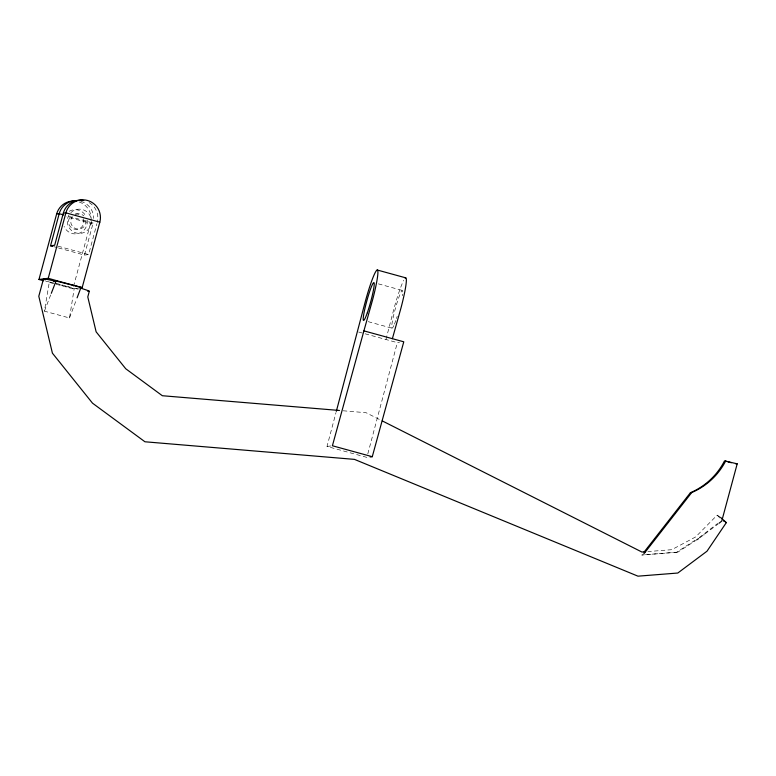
<?xml version="1.0" encoding="UTF-8"?>
<svg xmlns="http://www.w3.org/2000/svg" width="776" height="776" viewBox="0 0 776 776"><rect width="100%" height="100%" fill="white"/><g stroke="black" fill="none" stroke-linecap="round" stroke-linejoin="round"><path stroke-width="0.58" stroke-dasharray="3.88 2.91" d="M53.864 283.114L49.344 281.892L44.416 311.166L69.501 317.976L74.186 288.623L54.989 283.424M385.953 339.51L393.898 308.916A32.66 3.298 -74.7 0 1 403.743 280.311M366.873 457.394L327.006 446.452L336.018 412.493M367.805 453.882L397.341 342.633L399.485 342.361M73.526 286.451L90.549 223.352A17.683 17.576 82.7 0 0 78.192 201.644M58.462 247.951L84.477 255.091L93.13 223.022L67.114 215.883M84.477 255.091L88.6 254.567L96.942 223.643M69.501 317.976L76.659 298.954M44.416 311.166L50.877 294.424M719.992 516.942L717.15 515.138L695.703 536.905L671.735 549.689L647.892 551.571M699.244 537.535L717.732 523.431M699.545 538.01L718.11 523.984M643.071 554.859L641.781 555.024L676.594 552.279L695.306 540.096M676.594 552.279L677.885 552.114L695.606 540.571M93.13 223.022L90.549 223.352L66.804 216.834M45.784 281.407L49.344 281.892M79.763 287.906L72.895 288.788L48.054 282.057M327.006 446.452L332.409 445.764M703.182 534.974L704.462 534.809M645.467 554.675L677.885 552.114M343.108 410.776L366.039 412.706L380.104 419.806M378.378 283.861L402.298 290.418M368.183 321.652L392.103 328.219M58.054 246.186L88.6 254.567M53.932 246.71L57.327 247.641M358.609 332.012L397.341 342.633M719.915 517.999L717.102 515.177M80.762 201.314A17.683 17.576 82.7 0 1 93.741 218.454M89.114 202.565A17.683 17.576 82.7 0 1 97.252 222.499M83.313 218.754A7.741 7.692 82.7 0 1 80.025 228.396A7.741 7.692 82.7 0 1 70.082 226.359A7.741 7.692 82.7 0 1 70.781 216.184M75.224 214.001A7.741 7.692 82.7 0 1 80.898 215.563M87.213 220.277A12.144 12.076 82.7 0 1 64.069 226.398M69.229 211.256A12.144 12.076 82.7 0 1 85.709 215.776M91.432 221.335A12.144 12.076 82.7 0 1 76.194 232.994A12.144 12.076 82.7 0 1 68.918 215.156M70.839 212.653A12.144 12.076 82.7 0 1 91.025 218.192M86.02 220.423A7.741 7.692 82.7 0 1 76.378 228.862A7.741 7.692 82.7 0 1 72.304 216.659M75.466 214.244A7.741 7.692 82.7 0 1 83.847 215.951M393.849 325.551A19.594 1.979 -74.7 0 1 395.081 309.595A19.594 1.979 -74.7 0 1 402.676 292.814M402.54 294.162A19.594 1.979 -74.7 0 1 402.308 295.763M397.215 316.298A19.594 1.979 -74.7 0 1 396.488 318.529M395.779 320.604A19.594 1.979 -74.7 0 1 394.45 324.145M78.211 289.205A23.746 0.999 15.1 0 1 66.804 286.276M65.805 286.014A23.746 0.999 15.1 0 1 55.28 283.046"/><path stroke-width="1.16" d="M336.328 411.319L365.418 301.098A32.66 3.298 -74.7 0 1 377.223 270.009L405.702 277.827M43.514 280.767L38.965 279.476L56.619 214.04A17.683 17.576 82.7 0 1 75.932 201.178M52.807 246.399L50.547 245.779L59.199 213.71A17.683 17.576 82.7 0 1 76.213 200.683M43.456 278.982L38.8 296.248L52.419 353.177L92.509 403.171L144.947 441.777L354.457 459.373L637.969 576.17L677.807 573.028L707.004 551.202L726.346 522.597L720.564 517.379M83.769 200.518A17.683 17.576 82.7 0 0 63.312 213.187L54.66 245.255L50.547 245.779M38.965 279.476L48.238 278.293L65.892 212.857A17.683 17.576 82.7 0 1 87.455 200.451A17.683 17.576 82.7 0 1 99.823 222.169L82.169 287.605L56.037 281.028L51.303 293.309M89.308 291.291L87.785 296.936L96.127 331.827L125.751 368.765L162.329 395.721L339.481 410.475M643.993 552.192L690.427 492.702A68.589 68.172 82.7 0 0 724.522 460.876L737.2 463.835L721.748 521.094L719.022 523.267M363.905 330.867L332.409 445.764L372.276 456.695L403.772 341.809L363.905 330.867L372.499 300.196A32.66 3.298 -74.7 0 0 377.223 270.009M392.384 338.685L400.969 308.004A32.66 3.298 -74.7 0 0 405.179 278.147M77.086 297.839L80.879 287.77M643.808 553.918L691.717 492.537A68.589 68.172 82.7 0 0 725.812 460.711M726.297 522.646L725.366 522.18M696.586 539.931L698.555 538.651M56.619 214.04L59.199 213.71L63.719 214.952M63.312 213.187L65.892 212.857L99.823 222.169M53.806 281.319L57.327 280.863L82.169 287.605M370.113 456.977L372.276 456.695M735.91 464L737.2 463.835M690.427 492.702L691.717 492.537M645.506 551.755L641.927 552.037L382.267 420.902M727.937 461.817L731.361 462.748M48.238 278.293L57.327 280.863M723.455 520.841L723.998 521.239M80.006 287.974A23.746 0.999 15.1 0 1 87.717 291.262M45.367 279.884A23.746 0.999 15.1 0 1 44.348 279.486M43.708 279.185A23.746 0.999 15.1 0 1 54.553 281.067M367.31 312.796A19.594 1.979 -74.7 0 0 374.061 282.736A19.594 1.979 -74.7 0 0 364.807 308.993A19.594 1.979 -74.7 0 0 367.31 312.796"/></g></svg>
